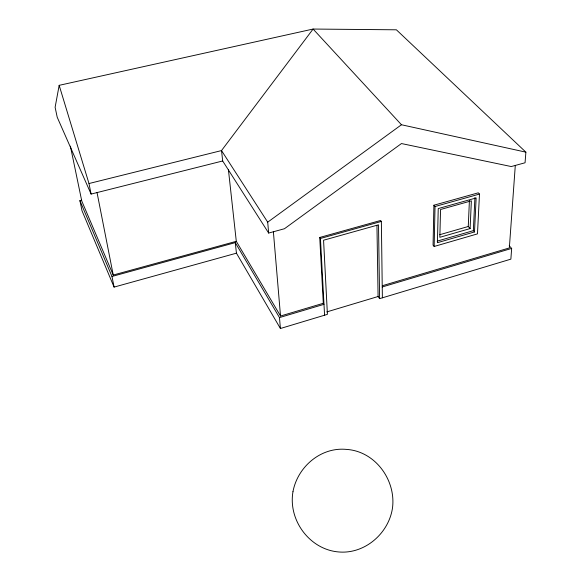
<?xml version="1.0" encoding="UTF-8"?>
<svg xmlns="http://www.w3.org/2000/svg" width="581" height="581" viewBox="0 0 581 581"><rect width="100%" height="100%" fill="white"/><g stroke="black" fill="none" stroke-linecap="round" stroke-linejoin="round"><path stroke-width="0.87" d="M433.905 205.216L433.063 245.146L434.16 246.467L477.48 233.874L479.485 194.076L478.308 192.819L433.905 205.216L435.031 206.509L434.16 246.467M470.109 228.573L471.365 200.844L440.551 209.501L439.846 237.309L470.109 228.573L468.264 226.496L469.412 200.598M474.495 231.95L476.144 197.947L438.241 208.572L437.42 242.698L474.495 231.95L473.348 230.657L474.924 197.576M515.289 165.57L509.341 247.934L382.378 285.714M509.203 245.748L511.658 248.414L510.866 259.148L379.618 298.649L378.086 296.513L376.946 225.464M525.885 152.157L525.057 162.767L511.258 166.551L401.464 143.551L284.458 228.732L268.662 233.061L222.69 160.973L221.514 150.573L313.094 29.05L396.387 29.805L525.885 152.157L401.464 124.755L313.094 29.05L59.168 85.334L55.115 107.289L57.221 117.253L91.094 194.076L222.69 160.973M268.662 233.061L267.703 222.167L401.464 124.755M326.856 311.895L378.086 296.513M81.667 200.162L79.902 200.605L111.98 276.454L235.269 242.633L236.438 253.178L280.412 328.505L327.408 314.357L323.566 240.222L378.507 224.825L379.618 298.649M235.269 242.633L279.476 317.582L323.98 304.328L323.305 303.289L319.732 237.469L380.613 220.475L381.368 221.434L382.378 297.821M382.233 286.97L511.658 248.414M228.406 169.572L236.293 241.318L280.521 316.02L323.305 303.289M437.181 241.13L473.348 230.657M439.788 234.695L468.264 226.496M319.732 237.469L320.436 238.471L381.368 221.434M435.031 206.509L479.485 194.076M79.902 200.605L82.037 210.816L114.087 287.094L236.438 253.178M70.395 146.151L81.768 201.019L113.23 275.038L236.293 241.318M59.168 85.334L88.987 183.531L221.514 150.573L267.703 222.167M88.987 183.531L91.094 194.076M97.005 192.398L113.23 275.038M111.98 276.454L114.087 287.094M279.476 317.582L280.412 328.505M273.382 231.739L280.521 316.02M320.436 238.471L324.568 315.214M292.969 491.7C287.994 520.148 309.629 549.539 338.614 551.95C364.752 554.339 388.863 533.373 392.516 507.823C396.06 479.979 375.13 451.132 346.37 449.396C320.683 446.912 297.537 466.971 292.969 491.7"/></g></svg>
